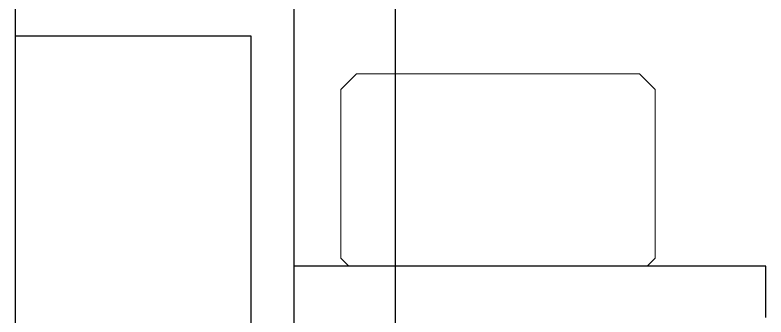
# Model space of a CAD drawing. Header units: inches. Extents: x 1.3 to 19.8, y 1.7 to 13.
# Drawn here: x 15.91 to 16.3472, y 10.6045 to 10.7805 of the extents above; entities that cross this region are included whole.
import ezdxf

# ---------------------------------------------------------------- set-up
doc = ezdxf.new("R2010")
doc.units = ezdxf.units.IN
doc.header["$MEASUREMENT"] = 0
doc.linetypes.add('SLD-Solid', pattern=[0])
for name, color, linetype in [('45-1523-1', 80, 'Continuous'), ('Fastener', 134, 'Continuous'), ('Solenoid', 6, 'Continuous')]:
    doc.layers.add(name, color=color, linetype=linetype)

msp = doc.modelspace()

# ---------------------------------------------------------------- linework, layer by layer
at = {"layer": '45-1523-1'}
for p, q in [((16.13154, 3.25217), (16.13154, 11.00217)), ((15.91004, 10.88217), (15.91004, 10.39517)), ((16.04754, 10.76817), (15.91004, 10.76817)), ((16.04754, 10.00217), (16.04754, 10.76817))]:
    msp.add_line(p, q, dxfattribs=at)
at = {"layer": 'Fastener', "linetype": 'SLD-Solid', "lineweight": 15}
for p, q in [((16.10889, 10.74617), (16.09974, 10.73702)), ((16.10889, 10.74617), (16.19124, 10.74617)), ((16.19124, 10.74617), (16.27359, 10.74617)), ((16.28274, 10.73702), (16.27359, 10.74617)), ((16.09974, 10.73702), (16.09974, 10.63874)), ((16.28274, 10.63874), (16.28274, 10.73702)), ((16.09974, 10.63874), (16.10431, 10.63417)), ((16.27816, 10.63417), (16.28274, 10.63874)), ((16.19124, 10.63417), (16.10431, 10.63417)), ((16.27816, 10.63417), (16.19124, 10.63417))]:
    msp.add_line(p, q, dxfattribs=at)
at = {"layer": 'Fastener'}
for p, q in [((16.34724, 10.63417), (16.07262, 10.63417)), ((16.34724, 10.60417), (16.34724, 10.63417))]:
    msp.add_line(p, q, dxfattribs=at)
at = {"layer": 'Solenoid'}
msp.add_line((16.07262, 10.54717), (16.07262, 11.21717), dxfattribs=at)

doc.saveas('drawing.dxf')
